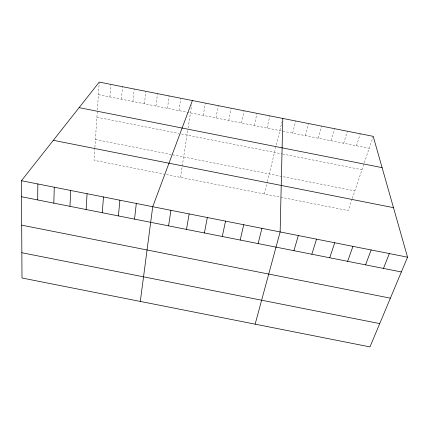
<?xml version="1.0" encoding="UTF-8"?>
<svg xmlns="http://www.w3.org/2000/svg" width="429" height="429" viewBox="0 0 429 429"><rect width="100%" height="100%" fill="white"/><g stroke="black" fill="none" stroke-linecap="round" stroke-linejoin="round"><path stroke-width="0.32" stroke-dasharray="2.15 1.61" d="M94.852 148.037L94.037 160.269L163.942 174.11M94.895 147.383L99.206 82.759M109.921 96.943L110.891 84.4M121.428 99.222L122.533 86.706M132.936 101.501L134.18 89.012M144.444 103.775L145.822 91.318M155.952 106.054L157.464 93.624M167.46 108.333L169.106 95.93M178.968 110.612L180.748 98.236M180.464 177.381L187.73 130.566M188.133 127.981L191.688 105.089M203.244 115.422L205.309 103.099M216.007 117.948L218.222 105.657M228.775 120.474L231.14 108.21M241.538 123.005L244.053 110.768M254.3 125.531L256.971 113.326M267.069 128.056L269.884 115.884M264.35 193.994L267.235 182.175M267.39 181.542L282.019 121.638M292.599 133.113L295.715 120.999M305.362 135.639L308.628 123.557M318.13 138.17L321.546 126.115M330.893 140.696L334.459 128.673M343.661 143.222L347.372 131.226M356.424 145.753L360.29 133.784M352.139 198.986L348.235 210.601L164.575 174.238M352.348 198.364L364.076 163.487M364.285 162.859L373.203 136.342M98.413 94.664L369.192 148.278M96.906 117.24L178.893 133.473M181.397 133.971L282.003 153.888M282.625 154.011L361.979 169.723M95.42 139.527L171.305 154.553M172.603 154.81L354.858 190.9"/><path stroke-width="0.64" d="M37.682 199.941L37.859 183.971M282.797 118.442L280.137 231.944L255.142 324.163M53.823 203.137L54.269 187.221M69.965 206.333L70.678 190.471M86.111 209.529L87.087 193.72M102.252 212.725L103.496 196.97M118.393 215.921L119.906 200.22M134.534 219.122L136.315 203.469M140.31 301.426L152.724 206.719L192.396 100.542M168.586 225.863L170.924 210.323M186.492 229.408L189.13 213.926M204.397 232.952L207.33 217.53M222.302 236.497L225.531 221.133M240.208 240.042L243.731 224.737M258.113 243.592L261.937 228.341M293.924 250.681L298.337 235.548M311.835 254.225L316.543 239.151M329.74 257.77L334.743 242.76M347.646 261.315L352.944 246.364M365.551 264.859L371.144 249.968M383.456 268.409L389.35 253.571M407.55 257.175L369.975 346.9L21.997 278.003L21.45 180.722L99.249 82.1L373.203 136.342L407.55 257.175L21.45 180.722M79.102 107.641L382.1 167.632M53.325 140.315L393.479 207.663M21.541 196.745L401.362 271.954M21.697 225.155L390.39 298.16M21.852 252.735L379.735 323.6"/></g></svg>
